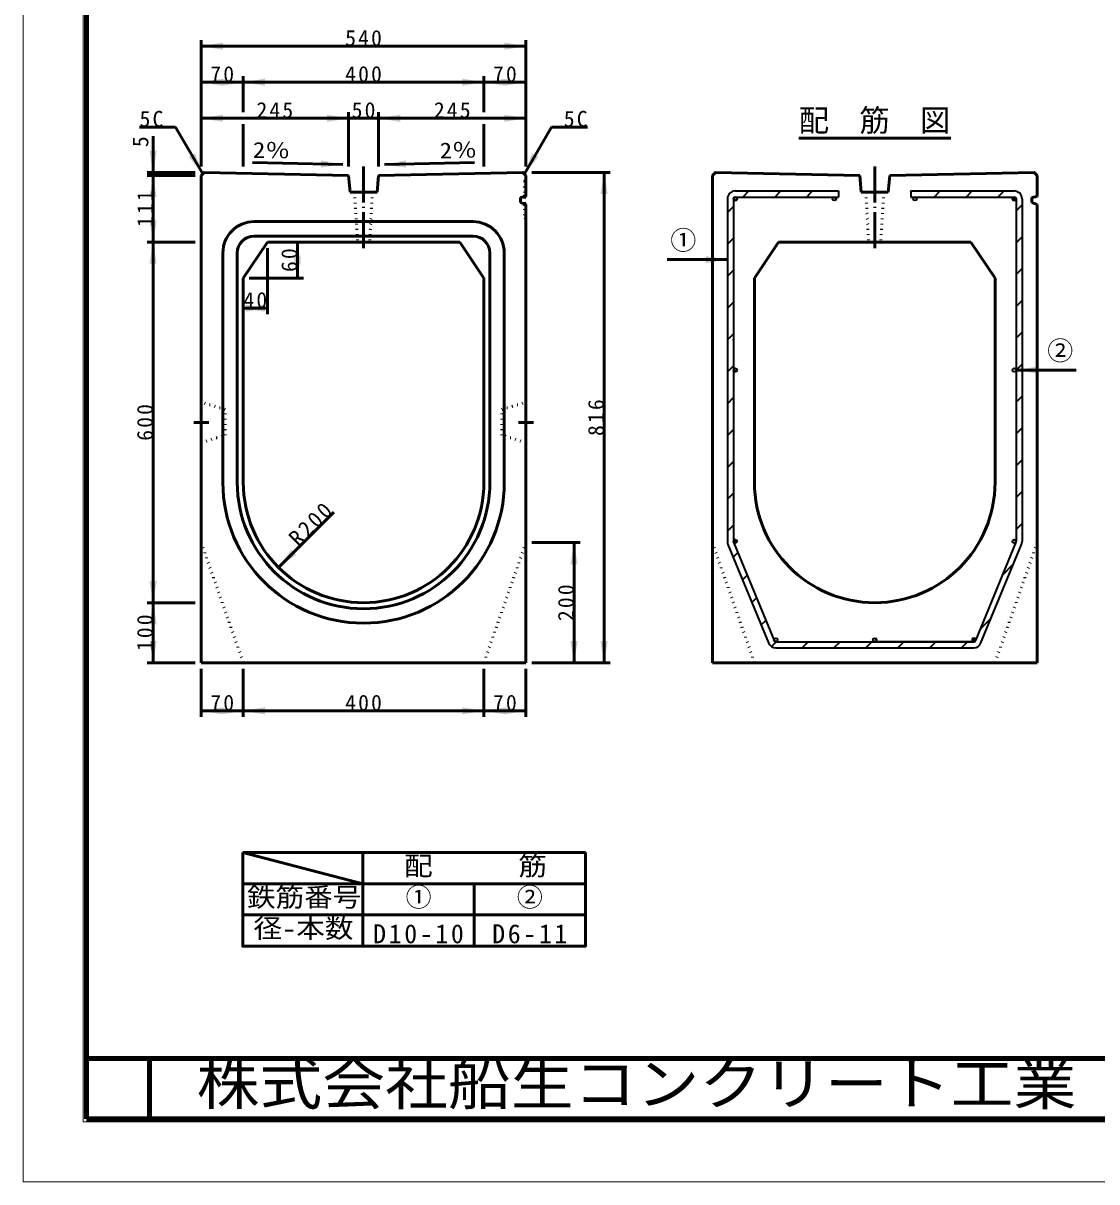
# Model space of a CAD drawing. Units: millimetres, scale not verified. Extents: x -2102 to 2102, y -1485 to 1485.
# Drawn here: x -2102 to -317, y -1485 to 443 of the extents above; entities that cross this region are included whole.
import ezdxf
from ezdxf.enums import TextEntityAlignment as Align

# ---------------------------------------------------------------- set-up
doc = ezdxf.new("R2010")
doc.units = ezdxf.units.MM
doc.header["$LTSCALE"] = 5
doc.header["$PDMODE"] = 32
doc.header["$PDSIZE"] = 2.5
doc.linetypes.add('DOTTED', pattern=[1.75, 0.25, -1.5])
doc.linetypes.add('LONG_DASHED_DOTTED', pattern=[15.25, 12, -1.5, 0.25, -1.5])
doc.layers.add('0-0_V-nasSTD', color=7, linetype='Continuous', lineweight=35)
doc.layers.add('0-1_0', color=7, linetype='Continuous', lineweight=50)
doc.styles.add('ＭＳ ゴシック', font='')
doc.styles.get('ＭＳ ゴシック').set_extended_font_data('MS Gothic')

msp = doc.modelspace()

# ---------------------------------------------------------------- linework, layer by layer
at = {"layer": '0-0_V-nasSTD', "lineweight": 100}
for p, q in [((-1997.5, 1380), (-1997.5, -1380)), ((-1892.5, -1280), (-1892.5, -1380)), ((-1997.5, -1380), (1997.5, -1380))]:
    msp.add_line(p, q, dxfattribs=at)
at = {"layer": '0-0_V-nasSTD', "lineweight": 50}
for p, q in [((-1736.5, 274.655), (-1736.5, 204.655)), ((-1336.5, 274.655), (-1336.5, 204.655)), ((-711.5, 189.655), (-709, 161.655)), ((-661.5, 189.655), (-664, 161.655)), ((-664, 161.655), (-709, 161.655)), ((-701.5, 161.655), (-671.5, 161.655)), ((-1737.5, -937), (-1737.5, -989)), ((-1537.5, -937), (-1737.5, -937)), ((-1352.5, -937), (-1537.5, -937)), ((-1167.5, -937), (-1352.5, -937)), ((-1167.5, -989), (-1167.5, -937)), ((-1737.5, -989), (-1737.5, -1041)), ((-1537.5, -989), (-1737.5, -989)), ((-1537.5, -1041), (-1537.5, -989)), ((-1352.5, -989), (-1167.5, -989)), ((-1537.5, -1041), (-1737.5, -1041))]:
    msp.add_line(p, q, dxfattribs=at)
at = {"layer": '0-0_V-nasSTD'}
for p, q in [((-918.5, 163.655), (-746.5, 163.655)), ((-905.827, 153.655), (-895.827, 163.655)), ((-852.794, 153.655), (-842.794, 163.655)), ((-799.761, 153.655), (-789.761, 163.655)), ((-746.5, 163.655), (-746.5, 153.655)), ((-626.5, 163.655), (-626.5, 153.655)), ((-626.5, 163.655), (-454.5, 163.655)), ((-626.5, 163.563), (-626.408, 163.655)), ((-587.629, 153.655), (-577.629, 163.655)), ((-534.596, 153.655), (-524.596, 163.655)), ((-481.563, 153.655), (-471.563, 163.655)), ((-931.5, 150.655), (-931.5, -419.754)), ((-931.5, 127.981), (-921.5, 137.981)), ((-921.5, 150.655), (-921.5, -419.763)), ((-921.447, 151.218), (-917.937, 147.708)), ((-918.5, 153.655), (-746.5, 153.655)), ((-754.114, 153.655), (-753.5, 153.655)), ((-754.114, 153.591), (-750.564, 150.041)), ((-753.5, 153.655), (-746.5, 153.655)), ((-746.728, 153.655), (-746.5, 153.882)), ((-626.5, 153.655), (-454.5, 153.655)), ((-619.811, 153.638), (-616.516, 150.343)), ((-456.462, 152.924), (-452.231, 148.692)), ((-451.5, 150.655), (-451.5, -419.763)), ((-451.5, 130.684), (-441.5, 140.684)), ((-441.5, 150.655), (-441.5, -419.759)), ((-931.5, 74.948), (-921.5, 84.948)), ((-451.5, 77.651), (-441.5, 87.651)), ((-931.5, 21.915), (-921.5, 31.915)), ((-451.5, 24.618), (-441.5, 34.618)), ((-451.5, -28.415), (-441.5, -18.415)), ((-931.5, -31.118), (-921.5, -21.118)), ((-931.5, -84.151), (-921.5, -74.151)), ((-451.5, -81.448), (-441.5, -71.448)), ((-921.5, -84.345), (-921.5, -82.931)), ((-931.5, -137.184), (-921.5, -127.184)), ((-921.146, -132.931), (-917.085, -136.991)), ((-451.5, -134.481), (-441.5, -124.481)), ((-931.5, -190.217), (-921.5, -180.217)), ((-451.5, -187.514), (-441.5, -177.514)), ((-451.5, -240.547), (-441.5, -230.547)), ((-931.5, -243.25), (-921.5, -233.25)), ((-931.5, -296.283), (-921.5, -286.283)), ((-451.5, -293.58), (-441.5, -283.58)), ((-931.5, -349.316), (-921.5, -339.316)), ((-451.5, -346.613), (-441.5, -336.613)), ((-931.5, -402.349), (-921.5, -392.349)), ((-451.5, -399.646), (-441.5, -389.646)), ((-921.274, -420.905), (-853.917, -584.488)), ((-921.274, -420.905), (-921.274, -420.905)), ((-921.274, -420.905), (-921.274, -420.905)), ((-920.66, -417.264), (-916.418, -421.506)), ((-451.724, -420.905), (-519.081, -584.488)), ((-454.866, -416.368), (-451.522, -419.711)), ((-451.726, -420.905), (-451.726, -420.905)), ((-451.5, -419.345), (-451.5, -419.763)), ((-930.521, -424.704), (-863.16, -588.295)), ((-930.521, -424.704), (-930.521, -424.704)), ((-930.521, -424.704), (-930.521, -424.704)), ((-921.859, -445.74), (-914.201, -438.083)), ((-509.838, -588.295), (-442.479, -424.709)), ((-442.479, -424.709), (-442.479, -424.709)), ((-442.479, -424.709), (-442.479, -424.709)), ((-474.122, -475.301), (-455.744, -456.922)), ((-906.391, -483.306), (-898.733, -475.648)), ((-890.923, -520.871), (-883.265, -513.213)), ((-875.455, -558.436), (-867.797, -550.778)), ((-511.245, -565.457), (-492.867, -547.079)), ((-863.16, -588.295), (-863.16, -588.295)), ((-863.16, -588.295), (-863.16, -588.295)), ((-858.228, -594.242), (-850.331, -586.345)), ((-854.097, -582.823), (-850.62, -586.299)), ((-853.917, -584.488), (-853.917, -584.488)), ((-853.917, -584.488), (-853.917, -584.488)), ((-853.917, -584.488), (-853.917, -584.488)), ((-851.142, -586.345), (-521.857, -586.345)), ((-850.62, -586.345), (-851.142, -586.345)), ((-851.139, -596.345), (-521.859, -596.345)), ((-807.298, -596.345), (-797.298, -586.345)), ((-754.265, -596.345), (-744.265, -586.345)), ((-701.232, -596.345), (-691.232, -586.345)), ((-686.848, -580.366), (-683.52, -583.693)), ((-521.857, -586.345), (-686.5, -586.345)), ((-648.199, -596.345), (-638.199, -586.345)), ((-595.166, -596.345), (-585.166, -586.345)), ((-542.133, -596.345), (-532.133, -586.345)), ((-523.644, -580.935), (-519.447, -585.132)), ((-509.838, -588.295), (-509.838, -588.295)), ((-509.838, -588.295), (-509.838, -588.295))]:
    msp.add_line(p, q, dxfattribs=at)
at = {"layer": '0-0_V-nasSTD', "lineweight": 18}
for points in [[(-2102.5, -1485), (-2102.5, 1485), (2102.5, 1485), (2102.5, -1485)], [(-2002.5, -1385), (-2002.5, 1385), (2002.5, 1385), (2002.5, -1385)]]:
    msp.add_lwpolyline(points, close=True, dxfattribs=at)
at = {"layer": '0-0_V-nasSTD', "lineweight": 50}
for points in [[(-1737.5, -937), (-1537.5, -989), (-1537.5, -937)], [(-1537.5, -1093), (-1537.5, -1041), (-1537.5, -989), (-1537.5, -1041), (-1352.5, -1041), (-1352.5, -989), (-1537.5, -989)], [(-1352.5, -1041), (-1352.5, -989), (-1352.5, -1041)], [(-1352.5, -1041), (-1167.5, -1041), (-1167.5, -989)], [(-1352.5, -1093), (-1167.5, -1093), (-1167.5, -1041), (-1167.5, -989)], [(-1167.5, -1093), (-1167.5, -1041), (-1167.5, -989), (-1167.5, -1041)], [(-1737.5, -1041), (-1737.5, -1093), (-1537.5, -1093)], [(-1537.5, -1093), (-1537.5, -1041), (-1537.5, -1093)], [(-1537.5, -1093), (-1352.5, -1093), (-1352.5, -1041)], [(-1352.5, -1093), (-1352.5, -1041), (-1352.5, -1093)], [(-1167.5, -1093), (-1167.5, -1041), (-1167.5, -1093)]]:
    msp.add_lwpolyline(points, dxfattribs=at)
at = {"layer": '0-0_V-nasSTD'}
for centre in [(-918.5, 150.655), (-753.5, 150.655), (-619.5, 150.655), (-619.5, 150.655), (-454.5, 150.655), (-918.5, -134.345), (-454.5, -134.345), (-454.5, -134.345), (-918.5, -419.345), (-454.5, -419.345), (-851.143, -583.345), (-686.5, -583.345)]:
    msp.add_circle(centre, 3, dxfattribs=at)
for centre, radius, start, end in [((-918.5, 150.655), 13, 90, 180), ((-918.5, 150.655), 13, 90, 180), ((-454.5, 150.655), 13, 0, 90), ((-918.5, 150.655), 3, 90, 180), ((-918.5, 150.655), 3, 90, 180), ((-918.5, 150.655), 3, 180, 90), ((-918.5, 150.655), 3, 169.17571, 180), ((-918.5, 150.655), 3, 90, 169.17571), ((-454.5, 150.655), 3, 90, 0), ((-454.5, 150.655), 3, 0, 90), ((-454.5, 150.655), 3, 0, 90), ((-454.5, 150.655), 3, 0, 90), ((-918.5, -419.754), 13, 180, 202.38013), ((-918.5, -419.763), 3, 180, 202.38013), ((-454.5, -419.345), 3, 330.64995, 0), ((-454.5, -419.345), 3, 330.64995, 0), ((-454.498, -419.763), 3, 337.61987, 0), ((-454.5, -419.759), 13, 337.61987, 0), ((-851.139, -583.345), 13, 202.38013, 270), ((-851.143, -583.345), 3, 202.38053, 270.00103), ((-521.857, -583.345), 3, 337.61947, 269.99901), ((-521.859, -583.345), 13, 270, 337.61987), ((-521.859, -583.345), 13, 270, 337.61987), ((-521.857, -583.345), 3, 270, 337.61987)]:
    msp.add_arc(centre, radius, start, end, dxfattribs=at)
for points in [[(-1806.5, 404.655), (-1770.5, 398.655), (-1770.5, 410.655)], [(-1302.5, 398.655), (-1302.5, 410.655), (-1266.5, 404.655)], [(-1806.5, 344.655), (-1770.5, 338.655), (-1770.5, 350.655)], [(-1772.5, 338.655), (-1772.5, 350.655), (-1736.5, 344.655)], [(-1736.5, 344.655), (-1700.5, 338.655), (-1700.5, 350.655)], [(-1372.5, 338.655), (-1372.5, 350.655), (-1336.5, 344.655)], [(-1336.5, 344.655), (-1300.5, 338.655), (-1300.5, 350.655)], [(-1302.5, 338.655), (-1302.5, 350.655), (-1266.5, 344.655)], [(-1806.5, 284.655), (-1770.5, 278.655), (-1770.5, 290.655)], [(-1597.5, 278.655), (-1597.5, 290.655), (-1561.5, 284.655)], [(-1511.5, 284.655), (-1475.5, 278.655), (-1475.5, 290.655)], [(-1302.5, 278.655), (-1302.5, 290.655), (-1266.5, 284.655)], [(-1892.5, 230.655), (-1886.5, 194.655), (-1880.5, 230.655)], [(-1827.196, 220.332), (-1816.804, 226.332), (-1804, 192.155)], [(-1607.231, 202.621), (-1606.981, 214.619), (-1571.114, 207.87)], [(-1501.886, 207.87), (-1466.019, 214.619), (-1465.769, 202.621)], [(-1269, 192.155), (-1256.196, 226.332), (-1245.804, 220.332)], [(-1142.5, 158.655), (-1136.5, 194.655), (-1130.5, 158.655)], [(-1892.5, 153.655), (-1886.5, 189.655), (-1880.5, 153.655)], [(-1892.5, 114.655), (-1886.5, 78.655), (-1880.5, 114.655)], [(-1892.5, 42.655), (-1886.5, 78.655), (-1880.5, 42.655)], [(-1652.5, 42.655), (-1646.5, 78.655), (-1640.5, 42.655)], [(-1652.5, 54.655), (-1646.5, 18.655), (-1640.5, 54.655)], [(-967.5, 43.401), (-967.5, 55.401), (-931.5, 49.401)], [(-1736.5, -31.345), (-1700.5, -37.345), (-1700.5, -25.345)], [(-1732.5, -37.345), (-1732.5, -25.345), (-1696.5, -31.345)], [(-451.5, -134.345), (-415.5, -140.345), (-415.5, -128.345)], [(-1192.5, -457.345), (-1186.5, -421.345), (-1180.5, -457.345)], [(-1677.921, -462.767), (-1656.708, -433.068), (-1648.223, -441.554)], [(-1892.5, -485.345), (-1886.5, -521.345), (-1880.5, -485.345)], [(-1892.5, -557.345), (-1886.5, -521.345), (-1880.5, -557.345)], [(-1892.5, -585.345), (-1886.5, -621.345), (-1880.5, -585.345)], [(-1192.5, -585.345), (-1186.5, -621.345), (-1180.5, -585.345)], [(-1142.5, -585.345), (-1136.5, -621.345), (-1130.5, -585.345)], [(-1806.5, -701.345), (-1770.5, -707.345), (-1770.5, -695.345)], [(-1772.5, -707.345), (-1772.5, -695.345), (-1736.5, -701.345)], [(-1736.5, -701.345), (-1700.5, -707.345), (-1700.5, -695.345)], [(-1372.5, -707.345), (-1372.5, -695.345), (-1336.5, -701.345)], [(-1336.5, -701.345), (-1300.5, -707.345), (-1300.5, -695.345)], [(-1302.5, -707.345), (-1302.5, -695.345), (-1266.5, -701.345)]]:
    msp.add_solid(points, dxfattribs=at)
at = {"layer": '0-1_0'}
for p, q in [((-1806.5, 204.655), (-1806.5, 414.655)), ((-1266.5, 204.655), (-1266.5, 414.655)), ((-1806.5, 404.655), (-1266.5, 404.655)), ((-1736.5, 294.655), (-1736.5, 354.655)), ((-1336.5, 294.655), (-1336.5, 354.655)), ((-1561.5, 204.655), (-1561.5, 294.655)), ((-1511.5, 204.655), (-1511.5, 294.655)), ((-1909, 270.097), (-1849, 270.097)), ((-1849, 270.097), (-1804, 192.155)), ((-1561.5, 284.655), (-1806.5, 284.655)), ((-1561.5, 284.655), (-1511.5, 284.655)), ((-1511.5, 284.655), (-1266.5, 284.655)), ((-1224, 270.097), (-1269, 192.155)), ((-1224, 270.097), (-1164, 270.097)), ((-1886.5, 254.655), (-1886.5, 194.655)), ((-812.903, 251.655), (-560.097, 251.655)), ((-1816.5, 194.655), (-1896.5, 194.655)), ((-1886.5, 189.655), (-1886.5, 194.655)), ((-1571.114, 207.87), (-1721.082, 210.994)), ((-1501.886, 207.87), (-1351.918, 210.994)), ((-1256.5, 194.655), (-1126.5, 194.655)), ((-1136.5, -621.345), (-1136.5, 194.655)), ((-1816.5, 189.655), (-1896.5, 189.655)), ((-1886.5, 78.655), (-1886.5, 189.655)), ((-1806.5, -621.345), (-1806.5, 189.655)), ((-1561.5, 189.655), (-1559, 161.655)), ((-1511.5, 189.655), (-1514, 161.655)), ((-1266.5, 189.655), (-1266.5, 154.67)), ((-956.5, -621.345), (-956.5, 189.655)), ((-416.5, 189.655), (-416.5, 154.67)), ((-1514, 161.655), (-1559, 161.655)), ((-1551.5, 161.655), (-1521.5, 161.655)), ((-1275.5, 152.655), (-1266.5, 154.67)), ((-425.5, 152.655), (-416.5, 154.67)), ((-1275.5, 144.655), (-1275.5, 152.655)), ((-1275.5, 144.655), (-1266.5, 141.296)), ((-1266.5, -621.345), (-1266.5, 141.296)), ((-425.5, 144.655), (-425.5, 152.655)), ((-425.5, 144.655), (-416.5, 141.296)), ((-416.5, -621.345), (-416.5, 141.296)), ((-1718.5, 112.655), (-1354.5, 112.655)), ((-1816.5, 78.655), (-1896.5, 78.655)), ((-1696.5, 78.655), (-1736.5, 18.655)), ((-1718.5, 88.655), (-1354.5, 88.655)), ((-1696.5, 78.655), (-1376.5, 78.655)), ((-1646.5, 18.655), (-1646.5, 78.655)), ((-1549, 78.655), (-1524, 78.655)), ((-1376.5, 78.655), (-1336.5, 18.655)), ((-846.5, 78.655), (-886.5, 18.655)), ((-846.5, 78.655), (-526.5, 78.655)), ((-526.5, 78.655), (-486.5, 18.655)), ((-1770.5, 28.655), (-1770.5, 60.655)), ((-1746.5, 28.655), (-1746.5, 60.655)), ((-1696.5, 68.655), (-1696.5, -41.345)), ((-1326.5, 60.655), (-1326.5, 28.655)), ((-1302.5, 60.655), (-1302.5, 28.655)), ((-1031.5, 49.401), (-931.5, 49.401)), ((-1770.5, -321.345), (-1770.5, 28.655)), ((-1746.5, -321.345), (-1746.5, 28.655)), ((-1326.5, 28.655), (-1326.5, -321.345)), ((-1302.5, 28.655), (-1302.5, -321.345)), ((-1736.5, 18.655), (-1736.5, -321.345)), ((-1726.5, 18.655), (-1636.5, 18.655)), ((-1336.5, 18.655), (-1336.5, -321.345)), ((-886.5, 18.655), (-886.5, -321.345)), ((-486.5, 18.655), (-486.5, -321.345)), ((-1736.5, -31.345), (-1696.5, -31.345)), ((-351.5, -134.345), (-451.5, -134.345)), ((-1677.921, -462.767), (-1585.997, -370.843)), ((-1256.5, -421.345), (-1176.5, -421.345)), ((-1186.5, -621.345), (-1186.5, -421.345)), ((-1816.5, -521.345), (-1896.5, -521.345)), ((-1816.5, -621.345), (-1896.5, -621.345)), ((-1806.5, -621.345), (-1266.5, -621.345)), ((-1806.5, -631.345), (-1806.5, -711.345)), ((-1736.5, -631.345), (-1736.5, -711.345)), ((-1336.5, -631.345), (-1336.5, -711.345)), ((-1266.5, -631.345), (-1266.5, -711.345)), ((-1256.5, -621.345), (-1126.5, -621.345)), ((-956.5, -621.345), (-416.5, -621.345)), ((-1806.5, -701.345), (-1736.5, -701.345)), ((-1736.5, -701.345), (-1336.5, -701.345)), ((-1336.5, -701.345), (-1266.5, -701.345))]:
    msp.add_line(p, q, dxfattribs=at)
at = {"layer": '0-1_0', "linetype": 'LONG_DASHED_DOTTED'}
for p, q in [((-1536.5, 204.655), (-1536.5, 63.655)), ((-686.5, 204.655), (-686.5, 63.655)), ((-1794, -221.345), (-1819, -221.345)), ((-1279, -221.345), (-1254, -221.345))]:
    msp.add_line(p, q, dxfattribs=at)
at = {"layer": '0-1_0', "linetype": 'DOTTED'}
for p, q in [((-1268.8, 179.655), (-1266.5, 181.955)), ((-1268.8, 179.655), (-1268.8, 154.155)), ((-1551.5, 161.655), (-1546.5, 78.655)), ((-1521.5, 161.655), (-1526.5, 78.655)), ((-701.5, 161.655), (-696.5, 78.655)), ((-671.5, 161.655), (-676.5, 78.655)), ((-1306.5, -199.845), (-1266.5, -187.845)), ((-1266.5, -187.845), (-1266.5, -254.845)), ((-1306.5, -242.845), (-1306.5, -199.845)), ((-1266.5, -254.845), (-1306.5, -242.845)), ((-1806.5, -421.345), (-1736.5, -621.345)), ((-1266.5, -421.345), (-1336.5, -621.345)), ((-956.5, -421.345), (-886.5, -621.345)), ((-416.5, -421.345), (-486.5, -621.345))]:
    msp.add_line(p, q, dxfattribs=at)
at = {"layer": '0-1_0', "lineweight": 100}
msp.add_line((-1997.5, -1280), (1997.5, -1280), dxfattribs=at)
at = {"layer": '0-1_0'}
for points in [[(-1806.5, 344.655), (-1736.5, 344.655), (-1336.5, 344.655), (-1266.5, 344.655)], [(-1561.5, 189.655), (-1801.5, 194.655), (-1806.5, 189.655)], [(-1511.5, 189.655), (-1271.5, 194.655), (-1266.5, 189.655)], [(-711.5, 189.655), (-951.5, 194.655), (-956.5, 189.655)], [(-661.5, 189.655), (-421.5, 194.655), (-416.5, 189.655)], [(-1886.5, -621.345), (-1886.5, -521.345), (-1886.5, 78.655)]]:
    msp.add_lwpolyline(points, dxfattribs=at)
at = {"layer": '0-1_0', "linetype": 'DOTTED'}
msp.add_lwpolyline([(-1268.8, 142.155), (-1268.8, 119.655), (-1266.5, 117.355)], dxfattribs=at)
msp.add_lwpolyline([(-1766.5, -199.845), (-1806.5, -187.845), (-1806.5, -254.845), (-1766.5, -242.845)], close=True, dxfattribs=at)
at = {"layer": '0-1_0'}
for centre, radius, start, end in [((-1718.5, 60.655), 52, 90, 180), ((-1354.5, 60.655), 52, 0, 90), ((-1718.5, 60.655), 28, 90, 180), ((-1354.5, 60.655), 28, 0, 90), ((-1536.5, -321.345), 234, 180, 270), ((-1536.5, -321.345), 210, 180, 270), ((-1536.5, -321.345), 200, 180, 270), ((-1536.5, -321.345), 200, 270, 0), ((-1536.5, -321.345), 210, 270, 0), ((-1536.5, -321.345), 234, 270, 0), ((-686.5, -321.345), 200, 180, 270), ((-686.5, -321.345), 200, 270, 0)]:
    msp.add_arc(centre, radius, start, end, dxfattribs=at)
for p in [(-1268.8, 154.155), (-1268.8, 142.155)]:
    msp.add_point(p, dxfattribs=at)

# ---------------------------------------------------------------- texts
at = {"layer": '0-0_V-nasSTD', "style": 'ＭＳ ゴシック'}
for s, height, p in [('配\u3000筋\u3000図', 36.95, (-812.903, 251.655)), ('①', 31.67, (-1026.5, 56.401)), ('②', 31.67, (-399.7, -127.345)), ('①', 31.67, (-1466.6, -1036.6)), ('②', 31.67, (-1281.6, -1036.6))]:
    msp.add_text(s, height=height, dxfattribs=at).set_placement(p, align=Align.BOTTOM_LEFT)
msp.add_text('5', height=26.39, rotation=90, dxfattribs=at).set_placement((-1886.5, 236.655), align=Align.BOTTOM_LEFT)
at = {"layer": '0-0_V-nasSTD', "style": 'ＭＳ ゴシック', "width": 1.15}
for rotation, p in [(358.807, (-1721.082, 210.994)), (1.193, (-1409.506, 209.795))]:
    msp.add_text('2％', height=26.39, rotation=rotation, dxfattribs=at).set_placement(p, align=Align.BOTTOM_LEFT)
at = {"layer": '0-0_V-nasSTD', "style": 'ＭＳ ゴシック', "width": 1.1}
for s, height, p in [('配\u3000\u3000\u3000筋', 31.67, (-1469.14, -984.6)), ('鉄筋番号', 31.67, (-1730.38, -1036.6)), ('径-本数', 31.67, (-1719.58, -1088.6)), ('株式会社船生コンクリート工業', 69.65, (-1814.221, -1377.45))]:
    msp.add_text(s, height=height, dxfattribs=at).set_placement(p, align=Align.BOTTOM_LEFT)
at = {"layer": '0-0_V-nasSTD', "attachment_point": 7, "style": 'ＭＳ ゴシック'}
for s, insert, char_height in [('\\T1.2;540', (-1567.1, 404.655), 26.39), ('\\T1.2;70', (-1791.3, 344.655), 26.39), ('\\T1.2;400', (-1567.1, 344.655), 26.39), ('\\T1.2;70', (-1321.3, 344.655), 26.39), ('\\T1.2;245', (-1714.6, 284.655), 26.39), ('\\T1.2;50', (-1556.3, 284.655), 26.39), ('\\T1.2;245', (-1419.6, 284.655), 26.39), ('\\T1.2;5C', (-1909, 270.097), 26.39), ('\\T1.2;5C', (-1203.6, 270.097), 26.39), ('\\T1.2;40', (-1736.3, -31.345), 26.39), ('\\T1.2;70', (-1791.297, -701.345), 26.39), ('\\T1.2;400', (-1567.1, -701.345), 26.39), ('\\T1.2;70', (-1321.297, -701.345), 26.39), ('\\T1.2;D10-10', (-1520.6, -1088.6), 31.67), ('\\T1.2;D6-11', (-1322.64, -1088.6), 31.67)]:
    msp.add_mtext(s, dxfattribs=dict(at, insert=insert, char_height=char_height))
at = {"layer": '0-0_V-nasSTD', "char_height": 26.39, "attachment_point": 7, "style": 'ＭＳ ゴシック'}
for s, insert, rotation in [('\\T1.2;111', (-1886.5, 103.555), 90), ('\\T1.2;60', (-1646.5, 28.855), 90), ('\\T1.2;816', (-1136.5, -243.945), 90), ('\\T1.2;600', (-1886.5, -251.945), 90), ('\\T1.2;R200', (-1644.546, -429.391), 45), ('\\T1.2;200', (-1186.5, -551.945), 90), ('\\T1.2;100', (-1886.5, -601.945), 90)]:
    msp.add_mtext(s, dxfattribs=dict(at, insert=insert, rotation=rotation))

doc.saveas('drawing.dxf')
